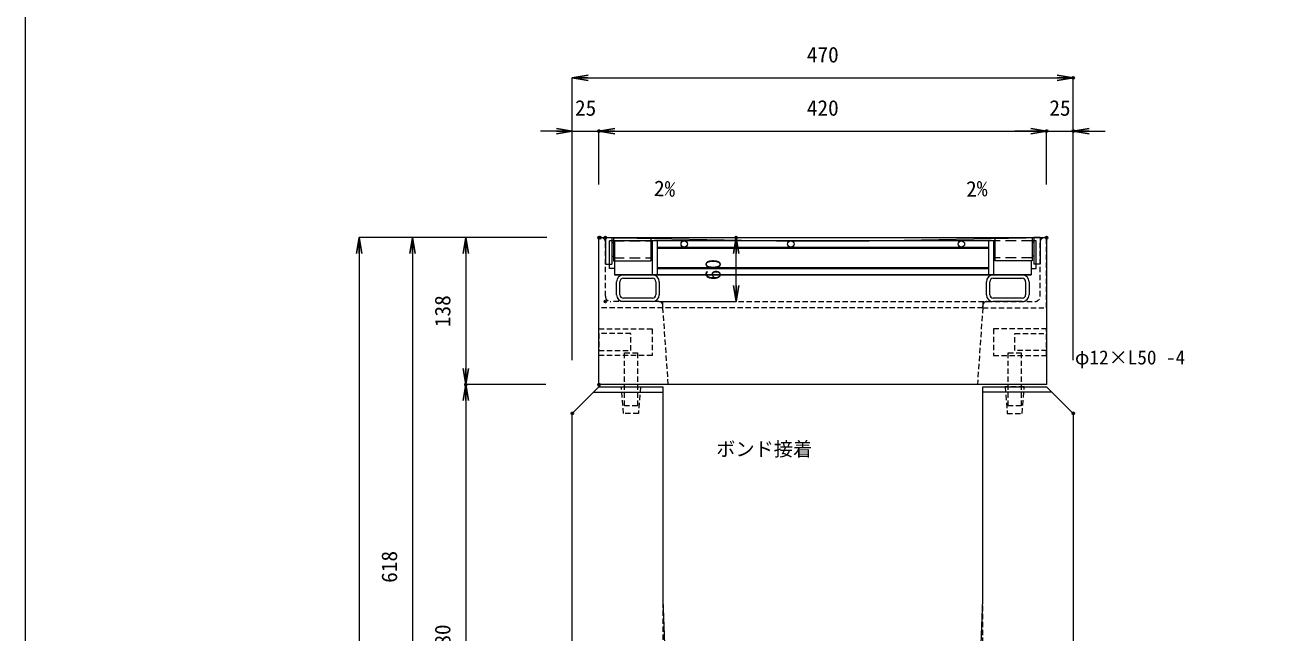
# Model space of a CAD drawing. Units: millimetres, scale not verified. Extents: x -1945 to 1945, y -1128 to 1712.
# Drawn here: x -1945 to -765, y 105 to 676 of the extents above; entities that cross this region are included whole.
import ezdxf
from ezdxf.enums import TextEntityAlignment as Align

# ---------------------------------------------------------------- set-up
doc = ezdxf.new("R2010")
doc.units = ezdxf.units.MM
doc.header["$LTSCALE"] = 10
doc.header["$PDMODE"] = 32
doc.header["$PDSIZE"] = 2
doc.linetypes.add('USER1', pattern=[0.75, 0.5, -0.25])
doc.linetypes.add('USER3', pattern=[1.5, 1, -0.5])
doc.layers.add('0-0_0', color=7, linetype='Continuous')
doc.layers.add('0-2_DEFPOINTS', color=7, linetype='Continuous')
for name, color, linetype, lineweight in [('0-1_TITLE', 7, 'Continuous', 18), ('0-3_KIJUN', 7, 'USER1', 18), ('0-5_SUNPO', 3, 'Continuous', 18), ('0-6_20-受枠', 4, 'USER1', 18), ('0-7_10-グレーチング', 5, 'Continuous', 18)]:
    doc.layers.add(name, color=color, linetype=linetype, lineweight=lineweight)
doc.styles.add('ＭＳ ゴシック', font='')
doc.styles.get('ＭＳ ゴシック').set_extended_font_data('MS Gothic')

# ---------------------------------------------------------------- blocks, each defined once
blk = doc.blocks.new('_OPEN')
at = {"layer": '0-0_0'}
blk.add_line((0, 0), (-1, 0), dxfattribs=at)
blk.add_lwpolyline([(-1, 0.1667), (0, 0), (-1, -0.1667)], dxfattribs=at)
blk = doc.blocks.new('D2')
at = {"layer": '0-2_DEFPOINTS'}
for p in [(958.34, 1996.08), (538.34, 1896.08), (958.34, 1896.08)]:
    blk.add_point(p, dxfattribs=at)
at = {"layer": '0-5_SUNPO'}
for p, q in [((538.34, 1946.08), (538.34, 1996.08)), ((553.34, 1996.08), (943.34, 1996.08)), ((958.34, 1946.08), (958.34, 1996.08))]:
    blk.add_line(p, q, dxfattribs=at)
at = {"layer": '0-5_SUNPO', "xscale": 15, "yscale": 15, "rotation": 180}
blk.add_blockref('_OPEN', (538.34, 1996.08), dxfattribs=at)
at = {"layer": '0-5_SUNPO', "xscale": 15, "yscale": 15}
blk.add_blockref('_OPEN', (958.34, 1996.08), dxfattribs=at)
at = {"layer": '0-5_SUNPO', "color": 7, "style": 'ＭＳ ゴシック'}
blk.add_text('420', height=14.66, dxfattribs=at).set_placement((733.34, 2006.08), align=Align.BOTTOM_LEFT)
blk = doc.blocks.new('D8')
at = {"layer": '0-2_DEFPOINTS'}
for p in [(539.35, 1896.08), (313.34, 1048.08), (533.34, 1048.08)]:
    blk.add_point(p, dxfattribs=at)
at = {"layer": '0-5_SUNPO'}
for p, q in [((489.35, 1896.08), (313.34, 1896.08)), ((313.34, 1881.08), (313.34, 1063.08)), ((483.34, 1048.08), (313.34, 1048.08))]:
    blk.add_line(p, q, dxfattribs=at)
at = {"layer": '0-5_SUNPO', "xscale": 15, "yscale": 15}
for p, rotation in [((313.34, 1896.08), 90), ((313.34, 1048.08), 270)]:
    blk.add_blockref('_OPEN', p, dxfattribs=dict(at, rotation=rotation))
at = {"layer": '0-5_SUNPO', "color": 7, "style": 'ＭＳ ゴシック'}
blk.add_text('848', height=14.66, rotation=90, dxfattribs=at).set_placement((303.34, 1457.08), align=Align.BOTTOM_LEFT)
blk = doc.blocks.new('D13')
at = {"layer": '0-2_DEFPOINTS'}
for p in [(538.34, 1996.08), (538.34, 1896.08), (513.34, 1731.08)]:
    blk.add_point(p, dxfattribs=at)
at = {"layer": '0-5_SUNPO'}
for p, q in [((498.34, 1996.08), (483.34, 1996.08)), ((513.34, 1781.08), (513.34, 1996.08)), ((513.34, 1996.08), (538.34, 1996.08)), ((538.34, 1946.08), (538.34, 1996.08)), ((553.34, 1996.08), (568.34, 1996.08))]:
    blk.add_line(p, q, dxfattribs=at)
at = {"layer": '0-5_SUNPO', "xscale": 15, "yscale": 15}
blk.add_blockref('_OPEN', (513.34, 1996.08), dxfattribs=at)
at = {"layer": '0-5_SUNPO', "xscale": 15, "yscale": 15, "rotation": 180}
blk.add_blockref('_OPEN', (538.34, 1996.08), dxfattribs=at)
at = {"layer": '0-5_SUNPO', "color": 7, "style": 'ＭＳ ゴシック'}
blk.add_text('25', height=14.66, dxfattribs=at).set_placement((515.84, 2006.08), align=Align.BOTTOM_LEFT)
blk = doc.blocks.new('D14')
at = {"layer": '0-2_DEFPOINTS'}
for p in [(983.34, 1996.08), (958.34, 1896.08), (983.34, 1731.08)]:
    blk.add_point(p, dxfattribs=at)
at = {"layer": '0-5_SUNPO'}
for p, q in [((943.34, 1996.08), (928.34, 1996.08)), ((958.34, 1946.08), (958.34, 1996.08)), ((958.34, 1996.08), (983.34, 1996.08)), ((983.34, 1781.08), (983.34, 1996.08)), ((998.34, 1996.08), (1013.34, 1996.08))]:
    blk.add_line(p, q, dxfattribs=at)
at = {"layer": '0-5_SUNPO', "xscale": 15, "yscale": 15}
blk.add_blockref('_OPEN', (958.34, 1996.08), dxfattribs=at)
at = {"layer": '0-5_SUNPO', "xscale": 15, "yscale": 15, "rotation": 180}
blk.add_blockref('_OPEN', (983.34, 1996.08), dxfattribs=at)
at = {"layer": '0-5_SUNPO', "color": 7, "style": 'ＭＳ ゴシック'}
blk.add_text('25', height=14.66, dxfattribs=at).set_placement((960.84, 2006.08), align=Align.BOTTOM_LEFT)
blk = doc.blocks.new('D15')
at = {"layer": '0-2_DEFPOINTS'}
for p in [(983.34, 2046.08), (513.34, 1731.08), (983.34, 1731.08)]:
    blk.add_point(p, dxfattribs=at)
at = {"layer": '0-5_SUNPO'}
for p, q in [((513.34, 1781.08), (513.34, 2046.08)), ((528.34, 2046.08), (968.34, 2046.08)), ((983.34, 1781.08), (983.34, 2046.08))]:
    blk.add_line(p, q, dxfattribs=at)
at = {"layer": '0-5_SUNPO', "xscale": 15, "yscale": 15, "rotation": 180}
blk.add_blockref('_OPEN', (513.34, 2046.08), dxfattribs=at)
at = {"layer": '0-5_SUNPO', "xscale": 15, "yscale": 15}
blk.add_blockref('_OPEN', (983.34, 2046.08), dxfattribs=at)
at = {"layer": '0-5_SUNPO', "color": 7, "style": 'ＭＳ ゴシック'}
blk.add_text('470', height=14.66, dxfattribs=at).set_placement((733.34, 2056.08), align=Align.BOTTOM_LEFT)
blk = doc.blocks.new('D17')
at = {"layer": '0-2_DEFPOINTS'}
for p in [(538.34, 1896.08), (413.34, 1758.08), (538.34, 1758.08)]:
    blk.add_point(p, dxfattribs=at)
at = {"layer": '0-5_SUNPO'}
for p, q in [((488.34, 1896.08), (413.34, 1896.08)), ((413.34, 1881.08), (413.34, 1773.08)), ((488.34, 1758.08), (413.34, 1758.08))]:
    blk.add_line(p, q, dxfattribs=at)
at = {"layer": '0-5_SUNPO', "xscale": 15, "yscale": 15}
for p, rotation in [((413.34, 1896.08), 90), ((413.34, 1758.08), 270)]:
    blk.add_blockref('_OPEN', p, dxfattribs=dict(at, rotation=rotation))
at = {"layer": '0-5_SUNPO', "color": 7, "style": 'ＭＳ ゴシック'}
blk.add_text('138', height=14.66, rotation=90, dxfattribs=at).set_placement((403.34, 1812.08), align=Align.BOTTOM_LEFT)
blk = doc.blocks.new('D18')
at = {"layer": '0-2_DEFPOINTS'}
for p in [(538.34, 1758.08), (413.34, 1278.08), (748.34, 1278.08)]:
    blk.add_point(p, dxfattribs=at)
at = {"layer": '0-5_SUNPO'}
for p, q in [((488.34, 1758.08), (413.34, 1758.08)), ((413.34, 1743.08), (413.34, 1293.08)), ((698.34, 1278.08), (413.34, 1278.08))]:
    blk.add_line(p, q, dxfattribs=at)
at = {"layer": '0-5_SUNPO', "xscale": 15, "yscale": 15}
for p, rotation in [((413.34, 1758.08), 90), ((413.34, 1278.08), 270)]:
    blk.add_blockref('_OPEN', p, dxfattribs=dict(at, rotation=rotation))
at = {"layer": '0-5_SUNPO', "color": 7, "style": 'ＭＳ ゴシック'}
blk.add_text('480', height=14.66, rotation=90, dxfattribs=at).set_placement((403.34, 1503.08), align=Align.BOTTOM_LEFT)
blk = doc.blocks.new('D19')
at = {"layer": '0-2_DEFPOINTS'}
for p in [(538.34, 1896.08), (363.34, 1278.08), (748.34, 1278.08)]:
    blk.add_point(p, dxfattribs=at)
at = {"layer": '0-5_SUNPO'}
for p, q in [((488.34, 1896.08), (363.34, 1896.08)), ((363.34, 1881.08), (363.34, 1293.08)), ((698.34, 1278.08), (363.34, 1278.08))]:
    blk.add_line(p, q, dxfattribs=at)
at = {"layer": '0-5_SUNPO', "xscale": 15, "yscale": 15}
for p, rotation in [((363.34, 1896.08), 90), ((363.34, 1278.08), 270)]:
    blk.add_blockref('_OPEN', p, dxfattribs=dict(at, rotation=rotation))
at = {"layer": '0-5_SUNPO', "color": 7, "style": 'ＭＳ ゴシック'}
blk.add_text('618', height=14.66, rotation=90, dxfattribs=at).set_placement((353.34, 1572.08), align=Align.BOTTOM_LEFT)
blk = doc.blocks.new('M16_insert_dan')
at = {"layer": '0-3_KIJUN', "color": 3}
for points in [[(0, -12.5), (-50, -12.5), (-50, 12.5), (0, 12.5)], [(0, 8), (-30, 8), (-30, -8), (0, -8)]]:
    blk.add_lwpolyline(points, close=True, dxfattribs=at)
blk = doc.blocks.new('D32')
at = {"layer": '0-2_DEFPOINTS'}
for p in [(544.34, 1896.08), (666.96, 1896.08), (544.34, 1836.08)]:
    blk.add_point(p, dxfattribs=at)
at = {"layer": '0-5_SUNPO'}
for p, q in [((594.34, 1896.08), (666.96, 1896.08)), ((666.96, 1851.08), (666.96, 1881.08)), ((594.34, 1836.08), (666.96, 1836.08))]:
    blk.add_line(p, q, dxfattribs=at)
at = {"layer": '0-5_SUNPO', "xscale": 15, "yscale": 15}
for p, rotation in [((666.96, 1896.08), 90), ((666.96, 1836.08), 270)]:
    blk.add_blockref('_OPEN', p, dxfattribs=dict(at, rotation=rotation))
at = {"layer": '0-5_SUNPO', "color": 7, "style": 'ＭＳ ゴシック'}
blk.add_text('60', height=14.66, rotation=90, dxfattribs=at).set_placement((656.96, 1856.08), align=Align.BOTTOM_LEFT)
blk = doc.blocks.new('A$C0E4E2BC9')
at = {"layer": '0-7_10-グレーチング'}
for p, q in [((3.5, 59.85), (38.5, 59.85)), ((38.5, 59.85), (38.5, 38.15)), ((396.5, 59.85), (396.5, 38.15)), ((0, 31), (0, 57)), ((361.5, 57), (0, 57)), ((4.5, 57), (4.5, 25)), ((40, 57), (40, 25)), ((44.5, 57), (44.5, 25)), ((44.5, 51), (355.5, 51)), ((44.5, 50), (355.5, 50)), ((355.5, 57), (355.5, 25)), ((360, 57), (360, 25)), ((400, 57), (396.5, 57)), ((400, 31), (400, 57)), ((396.5, 38.15), (361.5, 38.15)), ((395.5, 38.15), (395.5, 25)), ((4.5, 31), (0, 31)), ((4.5, 25), (395.5, 25)), ((395.5, 25), (4.5, 25)), ((12.9, 25), (40.1, 25)), ((44.5, 32), (355.5, 32)), ((44.5, 31), (355.5, 31)), ((359.9, 25), (387.1, 25)), ((395.5, 31), (400, 31)), ((6.5, 6.4), (6.5, 18.6)), ((9.7, 6.4), (9.7, 18.6)), ((12.9, 21.8), (40.1, 21.8)), ((43.3, 18.6), (43.3, 6.4)), ((46.5, 18.6), (46.5, 6.4)), ((353.5, 6.4), (353.5, 18.6)), ((356.7, 6.4), (356.7, 18.6)), ((359.9, 21.8), (387.1, 21.8)), ((390.3, 18.6), (390.3, 6.4)), ((393.5, 18.6), (393.5, 6.4)), ((40.1, 3.2), (12.9, 3.2)), ((40.1, 0), (12.9, 0)), ((387.1, 3.2), (359.9, 3.2)), ((387.1, 0), (359.9, 0))]:
    blk.add_line(p, q, dxfattribs=at)
at = {"layer": '0-7_10-グレーチング', "linetype": 'USER3'}
for p, q in [((2, 55.5), (3.5, 55.5)), ((3.5, 57.05), (38.5, 57.05)), ((38.5, 55.5), (40, 55.5)), ((361.5, 55.5), (360, 55.5)), ((396.5, 57.05), (361.5, 57.05)), ((398, 55.5), (396.5, 55.5)), ((2, 42.5), (3.5, 42.5)), ((3.5, 40.95), (38.5, 40.95)), ((38.5, 42.5), (40, 42.5)), ((361.5, 42.5), (360, 42.5)), ((396.5, 40.95), (361.5, 40.95)), ((398, 42.5), (396.5, 42.5))]:
    blk.add_line(p, q, dxfattribs=at)
at = {"layer": '0-7_10-グレーチング'}
for points in [[(3.5, 59.85), (3.5, 38.15), (38.5, 38.15)], [(396.5, 59.85), (361.5, 59.85), (361.5, 38.15)]]:
    blk.add_lwpolyline(points, dxfattribs=at)
for centre in [(70, 54), (170, 54), (330, 54)]:
    blk.add_circle(centre, 3, dxfattribs=at)
for centre, radius, start, end in [((12.9, 18.6), 6.4, 90, 180), ((40.1, 18.6), 6.4, 0, 90), ((359.9, 18.6), 6.4, 90, 180), ((387.1, 18.6), 6.4, 0, 90), ((12.9, 18.6), 3.2, 90, 180), ((40.1, 18.6), 3.2, 0, 90), ((359.9, 18.6), 3.2, 90, 180), ((387.1, 18.6), 3.2, 0, 90), ((12.9, 6.4), 6.4, 180, 270), ((12.9, 6.4), 3.2, 180, 270), ((40.1, 6.4), 6.4, 270, 0), ((40.1, 6.4), 3.2, 270, 0), ((359.9, 6.4), 6.4, 180, 270), ((359.9, 6.4), 3.2, 180, 270), ((387.1, 6.4), 3.2, 270, 0), ((387.1, 6.4), 6.4, 270, 0)]:
    blk.add_arc(centre, radius, start, end, dxfattribs=at)
blk = doc.blocks.new('A$C1D1B51F9')
at = {"layer": '0-6_20-受枠'}
for p, q in [((2, 66), (0, 66)), ((0, 0), (0, 66)), ((6, 11), (6, 62)), ((414, 11), (414, 62)), ((418, 66), (420, 66)), ((420, 0), (420, 66)), ((60, 0), (0, 0)), ((56, 6), (11, 6)), ((56, 6), (364, 6)), ((60, 0), (60, 2)), ((360, 0), (60, 0)), ((360, 0), (360, 2)), ((360, 0), (420, 0)), ((364, 6), (409, 6))]:
    blk.add_line(p, q, dxfattribs=at)
at = {"layer": '0-6_20-受枠', "linetype": 'Continuous'}
for p, q in [((0, 66), (420, 66)), ((6, 66), (6, 41)), ((6, 66), (12, 66)), ((12, 66), (12, 41)), ((6, 41), (12, 41))]:
    blk.add_line(p, q, dxfattribs=at)
at = {"layer": '0-6_20-受枠', "linetype": 'USER3'}
for p, q in [((12, 61.5), (13.5, 61.5)), ((48.5, 61.5), (50, 61.5)), ((371.5, 61.5), (370, 61.5)), ((408, 61.5), (406.5, 61.5)), ((12, 48.5), (13.5, 48.5)), ((48.5, 48.5), (50, 48.5)), ((371.5, 48.5), (370, 48.5)), ((408, 48.5), (406.5, 48.5))]:
    blk.add_line(p, q, dxfattribs=at)
at = {"layer": '0-6_20-受枠', "linetype": 'Continuous'}
for points in [[(414, 66), (414, 41), (408, 41)], [(414, 66), (408, 66), (408, 41)]]:
    blk.add_lwpolyline(points, dxfattribs=at)
at = {"layer": '0-6_20-受枠'}
for centre, radius, start, end in [((2, 62), 4, 0, 90), ((418, 62), 4, 90, 180), ((11, 11), 5, 180, 270), ((56, 2), 4, 0, 90), ((364, 2), 4, 90, 180), ((409, 11), 5, 270, 0)]:
    blk.add_arc(centre, radius, start, end, dxfattribs=at)

msp = doc.modelspace()

# ---------------------------------------------------------------- linework, layer by layer
at = {"layer": '0-1_TITLE', "color": 2}
msp.add_lwpolyline([(-1945, -1128.28), (1945, -1128.28), (1945, 1711.72), (-1945, 1711.72)], close=True, dxfattribs=at)
at = {"layer": '0-3_KIJUN', "linetype": 'Continuous'}
for p, q in [((-1411.66, 331.08), (-1346.66, 331.08)), ((-981.66, 331.08), (-1046.66, 331.08))]:
    msp.add_line(p, q, dxfattribs=at)
msp.add_lwpolyline([(-1406.66, 476.08), (-986.66, 476.08), (-986.66, 338.08), (-1406.66, 338.08)], close=True, dxfattribs=at)
for points in [[(-1403.66, 476.08), (-1240.16, 473.08), (-1153.16, 473.08), (-989.66, 476.08)], [(-1431.66, -351.92), (-1431.66, 311.08), (-1406.66, 336.08), (-1346.66, 336.08), (-1346.66, 136.08), (-1341.66, 3.08)], [(-1051.66, 3.08), (-1046.66, 136.08), (-1046.66, 336.08), (-986.66, 336.08), (-961.66, 311.08), (-961.66, -351.92), (-981.66, -371.92), (-1411.66, -371.92), (-1431.66, -351.92)]]:
    msp.add_lwpolyline(points, dxfattribs=at)
at = {"layer": '0-3_KIJUN'}
for points in [[(-1046.66, 416.08), (-1046.66, 410.08), (-1051.66, 338.08), (-1341.66, 338.08), (-1346.66, 410.08), (-1346.66, 416.08)], [(-1346.66, 336.08), (-1346.66, -286.92), (-1046.66, -286.92), (-1046.66, 336.08)]]:
    msp.add_lwpolyline(points, dxfattribs=at)
for points in [[(-1382.66, 368.08), (-1370.66, 368.08), (-1370.66, 318.08), (-1382.66, 318.08)], [(-1022.66, 368.08), (-1010.66, 368.08), (-1010.66, 318.08), (-1022.66, 318.08)], [(-1385.66, 336.08), (-1367.66, 336.08), (-1369.66, 311.08), (-1383.66, 311.08)], [(-1007.66, 336.08), (-1025.66, 336.08), (-1023.66, 311.08), (-1009.66, 311.08)]]:
    msp.add_lwpolyline(points, close=True, dxfattribs=at)

# ---------------------------------------------------------------- block references
at = {"layer": '0-3_KIJUN', "rotation": 180}
msp.add_blockref('M16_insert_dan', (-1406.66, 378.08), dxfattribs=at)
at = {"layer": '0-3_KIJUN', "xscale": -1, "rotation": 180}
msp.add_blockref('M16_insert_dan', (-986.66, 378.08), dxfattribs=at)
at = {"layer": '0-5_SUNPO'}
for name in ['D15', 'D13', 'D2', 'D14', 'D8', 'D19', 'D17', 'D32', 'D18']:
    msp.add_blockref(name, (-1945, -1420), dxfattribs=at)
at = {"layer": '0-6_20-受枠'}
msp.add_blockref('A$C1D1B51F9', (-1406.66, 410.08), dxfattribs=at)
at = {"layer": '0-7_10-グレーチング'}
msp.add_blockref('A$C0E4E2BC9', (-1396.66, 416.08), dxfattribs=at)

# ---------------------------------------------------------------- texts
at = {"layer": '0-5_SUNPO', "color": 7, "style": 'ＭＳ ゴシック'}
for rotation, p in [(358, (-1355.5, 510.76)), (2, (-1061.76, 509.93))]:
    msp.add_text('2%', height=14.66, rotation=rotation, dxfattribs=at).set_placement(p, align=Align.BOTTOM_LEFT)
for s, p in [('φ12×L50 -4', (-960.15, 353.08)), ('ボンド接着', (-1296.66, 267.08))]:
    msp.add_text(s, height=13.2, dxfattribs=at).set_placement(p, align=Align.BOTTOM_LEFT)

doc.saveas('drawing.dxf')
